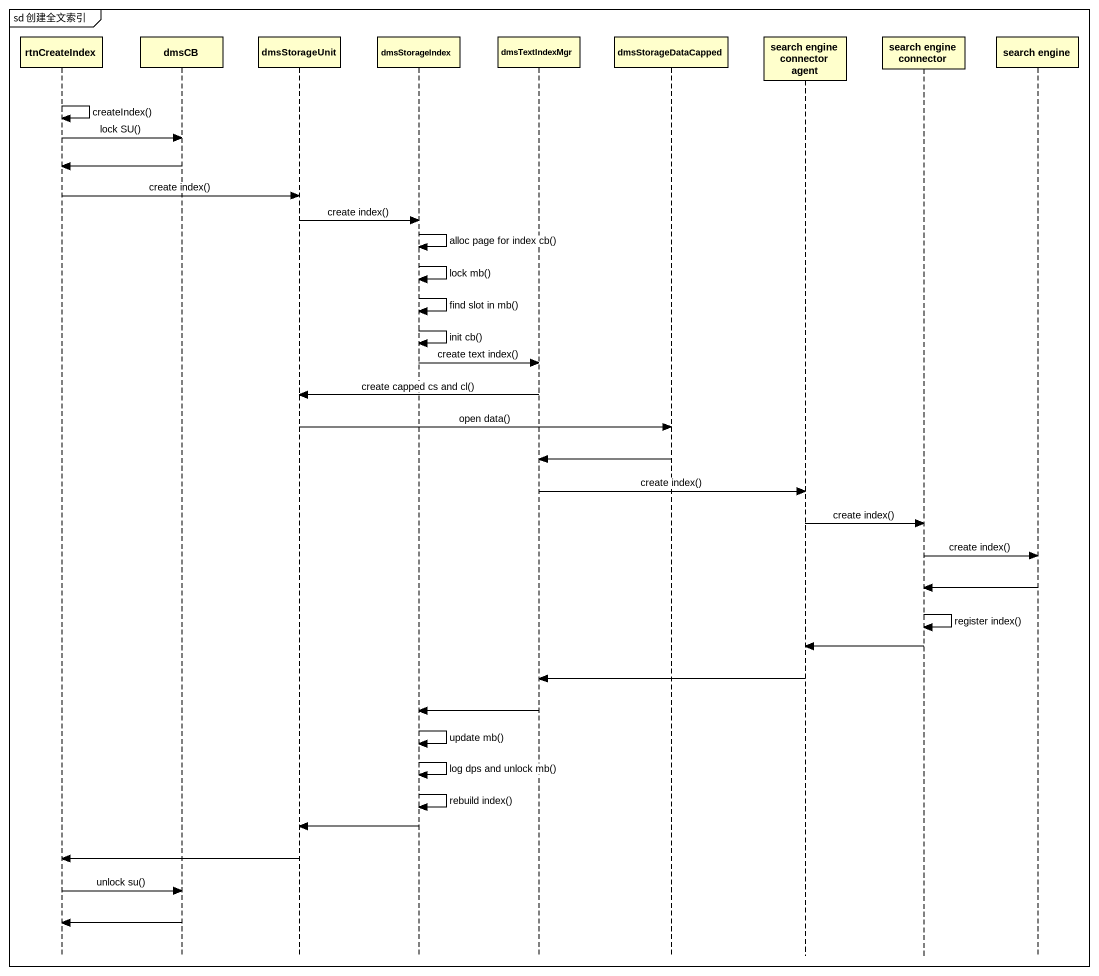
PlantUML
@startuml
mainframe sd 创建全文索引
hide footbox
participant rtnCreateIndex
participant dmsCB
participant dmsStorageUnit
participant dmsStorageIndex
participant dmsTextIndexMgr
participant dmsStorageDataCapped
participant "search engine connector agent" as search_engine_connector
participant "search engine connector" as search_engine_connector_2
participant "search engine" as search_engine

rtnCreateIndex -> rtnCreateIndex : createIndex()
rtnCreateIndex -> dmsCB : lock SU()
dmsCB -> rtnCreateIndex
rtnCreateIndex -> dmsStorageUnit : create index()
dmsStorageUnit -> dmsStorageIndex : create index()
dmsStorageIndex -> dmsStorageIndex : alloc page for index cb()
dmsStorageIndex -> dmsStorageIndex : lock mb()
dmsStorageIndex -> dmsStorageIndex : find slot in mb()
dmsStorageIndex -> dmsStorageIndex : init cb()
dmsStorageIndex -> dmsTextIndexMgr : create text index()
dmsTextIndexMgr -> dmsStorageUnit : create capped cs and cl()
dmsStorageUnit -> dmsStorageDataCapped : open data()
dmsStorageDataCapped -> dmsTextIndexMgr
dmsTextIndexMgr -> search_engine_connector : create index()
search_engine_connector -> search_engine_connector_2 : create index()
search_engine_connector_2 -> search_engine : create index()
search_engine -> search_engine_connector_2
search_engine_connector_2 -> search_engine_connector_2 : register index()
search_engine_connector_2 -> search_engine_connector
search_engine_connector -> dmsTextIndexMgr
dmsTextIndexMgr -> dmsStorageIndex
dmsStorageIndex -> dmsStorageIndex : update mb()
dmsStorageIndex -> dmsStorageIndex : log dps and unlock mb()
dmsStorageIndex -> dmsStorageIndex : rebuild index()
dmsStorageIndex -> dmsStorageUnit
dmsStorageUnit -> rtnCreateIndex
rtnCreateIndex -> dmsCB : unlock su()
dmsCB -> rtnCreateIndex
@enduml
